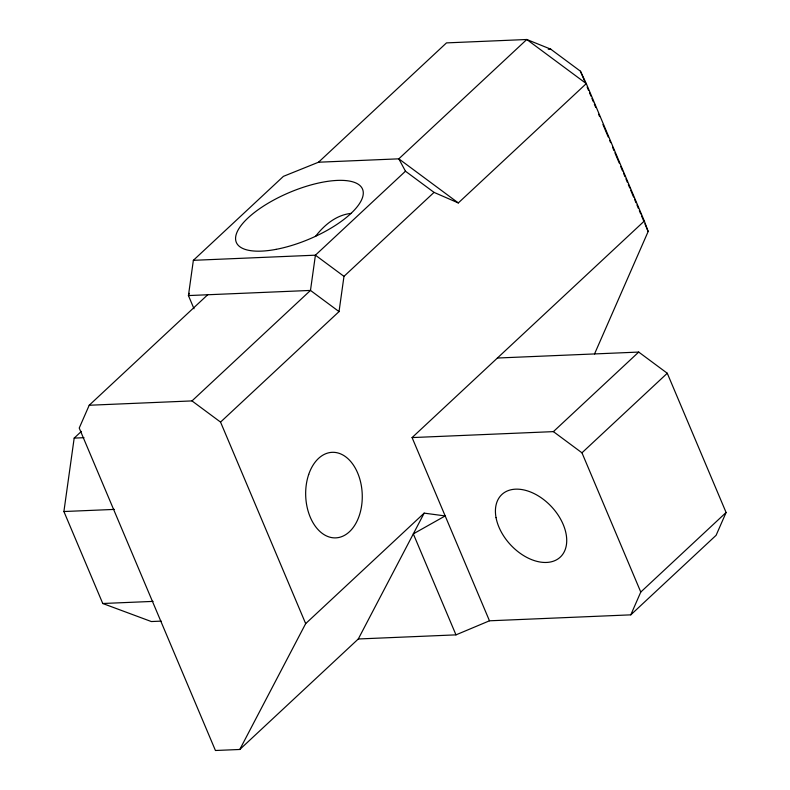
<?xml version="1.0" encoding="UTF-8"?>
<svg xmlns="http://www.w3.org/2000/svg" width="790" height="790" viewBox="0 0 790 790"><rect width="100%" height="100%" fill="white"/><g stroke="black" fill="none" stroke-linecap="round" stroke-linejoin="round"><path stroke-width="1.19" d="M161.16 621.128L151.334 621.542L102.759 603.501L63.901 511.525L74.181 438.104L81.36 431.409M318.518 162.217L446.498 42.887L526.792 39.5L550.689 49.138L580.433 71.199L586.289 83.612L458.309 202.941L398.822 158.83L318.518 162.217L283.422 176.348L193.362 260.325L188.435 295.569L194.004 308.762M207.701 294.759L89.211 405.25L79.227 428.042L215.433 750.5L239.795 749.473L305.671 623.626L220.548 422.087L339.038 311.596L343.976 276.352L434.036 192.385L458.309 202.941M189.294 293.337L188.435 295.569L310.48 290.424L339.038 311.596M594.534 353.94L648.156 231.51L644.334 221.022L586.289 83.612L526.792 39.5L398.822 158.83L405.477 171.213L434.036 192.385M239.795 749.473L358.295 638.982L455.978 634.864L489.474 620.802L630.795 614.847L640.779 592.046L726.099 512.493L667.274 373.255L638.715 352.073L497.394 358.028M726.099 512.493L716.115 535.294L630.795 614.847M358.295 638.982L424.171 513.135L445.175 515.939L413.318 533.872L455.978 634.864M315.417 236.496C324.206 225.061 336.382 214.821 351.274 213.389M405.477 171.213L315.417 255.18L310.48 290.424L191.99 400.915L89.211 405.25M489.474 620.802L412.084 437.581L644.334 221.022M305.671 623.626L424.171 513.135M412.084 437.581L553.405 431.626L638.715 352.073M640.779 592.046L581.963 452.808L667.274 373.255M548.24 49.247L550.689 49.138M193.362 260.325L315.417 255.18L343.976 276.352M74.181 438.104L83.997 437.69M63.901 511.525L114.431 509.402M102.759 603.501L153.082 601.388M553.405 431.626L581.963 452.808M191.99 400.915L220.548 422.087M580.433 71.199L584.748 81.4M587.138 87.068L588.58 90.475M589.538 92.746L590.969 96.143M591.927 98.414L593.369 101.811M594.327 104.083L595.759 107.48M598.632 114.283L599.59 116.555M602.948 124.484L608.211 136.956M609.653 140.363L610.611 142.635M612.527 147.167L613.958 150.564M614.916 152.835L619.232 163.036M620.663 166.443L622.579 170.976M623.537 173.247L624.979 176.644M625.937 178.915L627.369 182.312M628.327 184.583L629.768 187.981M630.726 190.252L633.6 197.056M634.558 199.317L635.99 202.724M636.947 204.985L638.389 208.392M639.327 210.624L640.73 213.922M641.658 216.124L643.978 221.615M644.907 223.817L648.156 231.51M276.095 249.354A68.503 25.329 -22.9 0 0 362.571 189.235A68.503 25.329 -22.9 0 0 259.594 208.708A68.503 25.329 -22.9 0 0 276.095 249.354M308.712 474.415A42.808 28.272 87.6 0 0 335.523 537.881A42.808 28.272 87.6 0 0 357.663 472.993A42.808 28.272 87.6 0 0 308.712 474.415M496.041 517.628A42.808 27.976 47 0 0 554.333 560.851A42.808 27.976 47 0 0 542.839 498.944A42.808 27.976 47 0 0 496.041 517.628"/></g></svg>
